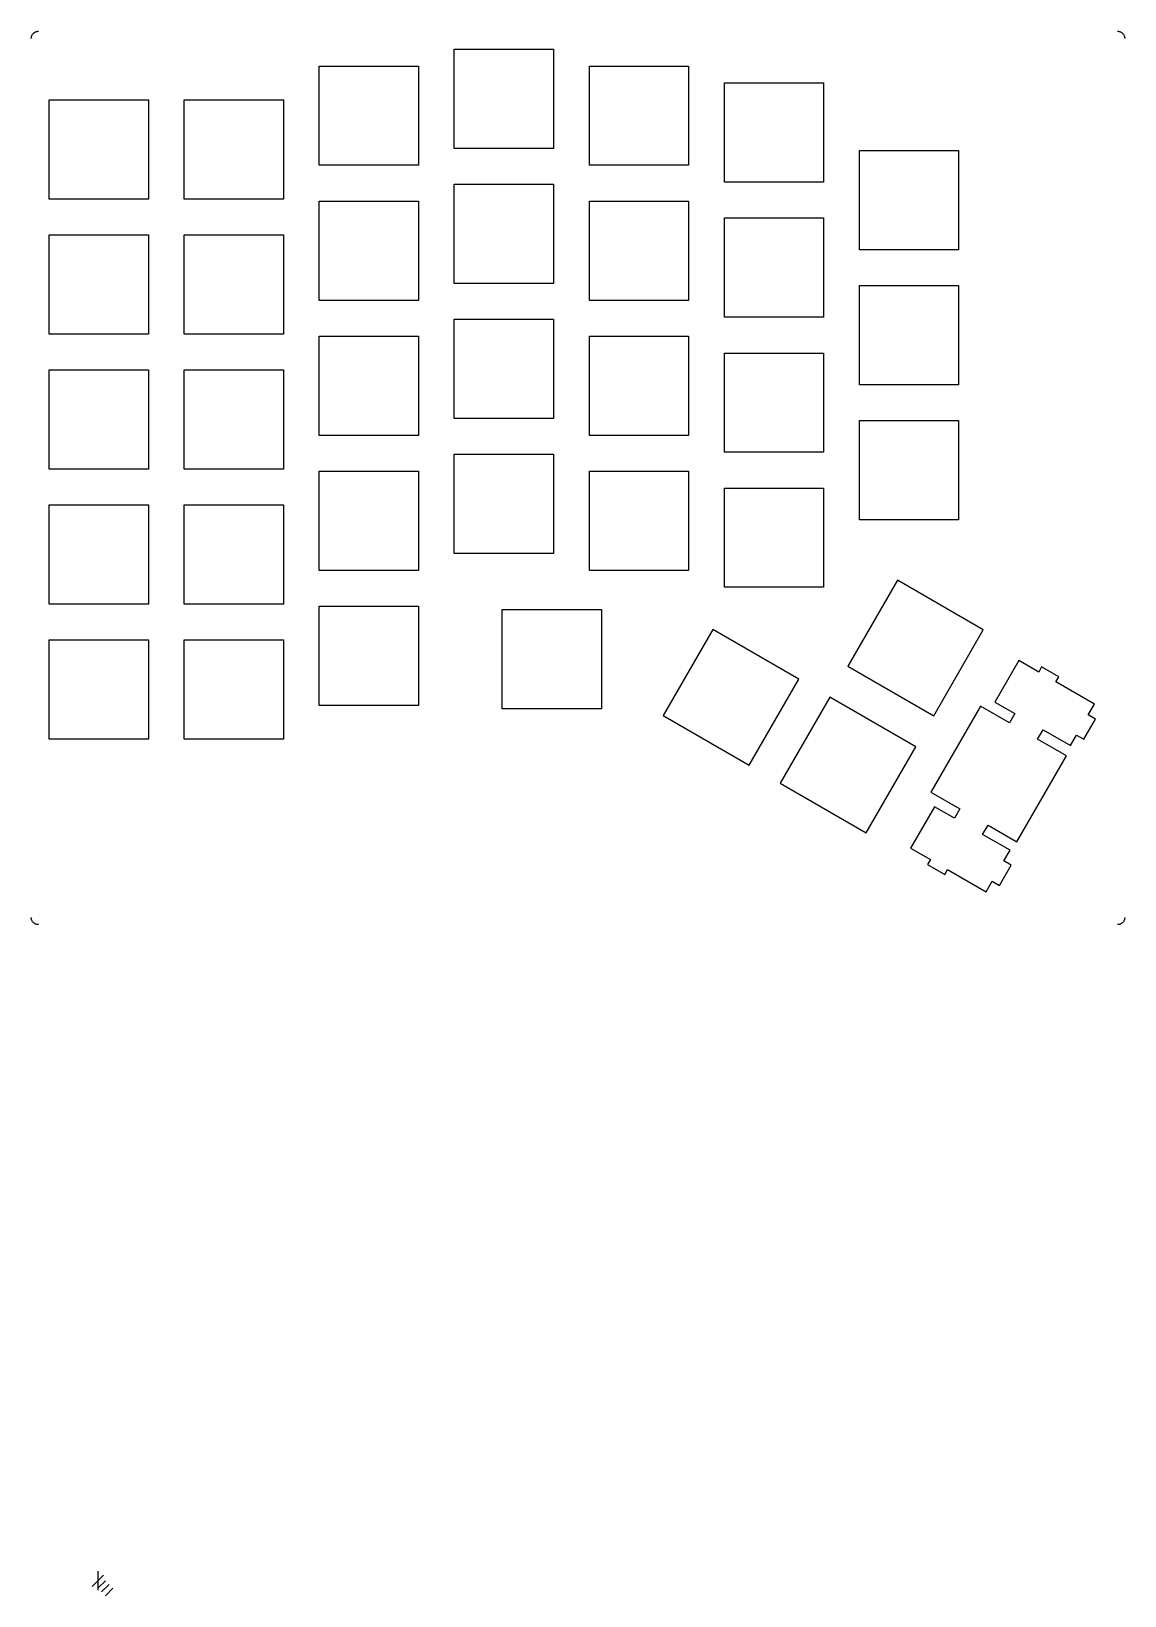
# Model space of a CAD drawing. Extents: x -9 to 145, y 295 to 516.
import ezdxf

# ---------------------------------------------------------------- set-up
doc = ezdxf.new("R2010")
doc.units = 0

msp = doc.modelspace()

# ---------------------------------------------------------------- linework, layer by layer
for p, q in [((-9.39378, 514.573), (-9.391023, 514.651052)), ((-9.39102, 514.651), (-9.381373, 514.73011)), ((-9.38138, 514.73), (-9.366222, 514.806994)), ((-9.36622, 514.807), (-9.345548, 514.882935)), ((-9.34555, 514.883), (-9.317989, 514.956025)), ((-9.31799, 514.956), (-9.284917, 515.026115)), ((-9.28491, 515.026), (-9.246325, 515.096908)), ((-9.24633, 515.097), (-9.203613, 515.161029)), ((-9.20361, 515.161), (-9.154001, 515.222912)), ((-9.154, 515.223), (-9.101631, 515.280944)), ((-9.10163, 515.281), (-9.043755, 515.334181)), ((-9.04376, 515.334), (-8.981747, 515.382948)), ((-8.98175, 515.383), (-8.916983, 515.425862)), ((-8.91698, 515.426), (-8.846701, 515.465158)), ((-8.8467, 515.465), (-8.776419, 515.497808)), ((-8.77642, 515.498), (-8.703385, 515.524988)), ((-8.70338, 515.525), (-8.627588, 515.546167)), ((-8.62759, 515.546), (-8.550419, 515.561081)), ((-8.55042, 515.561), (-8.471876, 515.57079)), ((-8.47188, 515.571), (-8.393331, 515.573646)), ((143.859, 515.573), (143.938904, 515.570354)), ((143.939, 515.571), (144.015994, 515.56121)), ((144.016, 515.561), (144.094052, 515.545919)), ((144.094, 515.546), (144.169142, 515.524833)), ((144.169, 515.525), (144.242025, 515.498012)), ((144.242, 515.498), (144.313967, 515.465192)), ((144.314, 515.465), (144.382792, 515.425842)), ((144.383, 515.426), (144.447029, 515.383138)), ((144.447, 515.383), (144.509177, 515.334052)), ((144.509, 515.334), (144.565885, 515.280819)), ((144.566, 515.281), (144.621033, 515.223056)), ((144.621, 515.223), (144.668096, 515.161088)), ((144.668, 515.161), (144.711921, 515.096971)), ((144.712, 515.097), (144.750894, 515.026092)), ((144.751, 515.026), (144.784073, 514.955885)), ((144.784, 514.956), (144.809929, 514.882975)), ((144.81, 514.883), (144.83196, 514.807065)), ((144.832, 514.807), (144.847081, 514.730006)), ((144.847, 514.73), (144.857054, 514.65089)), ((144.857, 514.651), (144.859117, 514.572948)), ((50.2823, 513.047), (64.2814, 513.047)), ((50.2823, 499.048), (50.2823, 513.047)), ((64.2814, 513.047), (64.2814, 499.048)), ((31.2323, 510.667), (45.2314, 510.667)), ((31.2323, 496.667), (31.2323, 510.667)), ((45.2314, 510.667), (45.2314, 496.667)), ((69.3323, 510.667), (83.3313, 510.667)), ((69.3323, 496.667), (69.3323, 510.667)), ((83.3313, 510.667), (83.3313, 496.667)), ((88.3822, 508.286), (102.381, 508.286)), ((88.3822, 494.286), (88.3822, 508.286)), ((102.381, 508.286), (102.381, 494.286)), ((-6.86784, 505.905), (7.13161, 505.905)), ((-6.86784, 491.906), (-6.86784, 505.905)), ((7.13161, 505.905), (7.13161, 491.906)), ((12.1821, 505.905), (26.1814, 505.905)), ((12.1821, 491.906), (12.1821, 505.905)), ((26.1814, 505.905), (26.1814, 491.906)), ((64.2814, 499.048), (50.2823, 499.048)), ((107.432, 498.761), (121.431, 498.761)), ((107.432, 484.76), (107.432, 498.761)), ((121.431, 498.761), (121.431, 484.76)), ((45.2314, 496.667), (31.2323, 496.667)), ((83.3313, 496.667), (69.3323, 496.667)), ((50.2823, 493.997), (64.2814, 493.997)), ((50.2823, 479.998), (50.2823, 493.997)), ((64.2814, 493.997), (64.2814, 479.998)), ((102.381, 494.286), (88.3822, 494.286)), ((7.13161, 491.906), (-6.86784, 491.906)), ((26.1814, 491.906), (12.1821, 491.906)), ((31.2323, 491.617), (45.2314, 491.617)), ((31.2323, 477.617), (31.2323, 491.617)), ((45.2314, 491.617), (45.2314, 477.617)), ((69.3323, 491.617), (83.3313, 491.617)), ((69.3323, 477.617), (69.3323, 491.617)), ((83.3313, 491.617), (83.3313, 477.617)), ((88.3822, 489.236), (102.381, 489.236)), ((88.3822, 475.235), (88.3822, 489.236)), ((102.381, 489.236), (102.381, 475.235)), ((-6.86784, 486.855), (7.13161, 486.855)), ((-6.86784, 472.856), (-6.86784, 486.855)), ((7.13161, 486.855), (7.13161, 472.856)), ((12.1821, 486.855), (26.1814, 486.855)), ((12.1821, 472.856), (12.1821, 486.855)), ((26.1814, 486.855), (26.1814, 472.856)), ((121.431, 484.76), (107.432, 484.76)), ((64.2814, 479.998), (50.2823, 479.998)), ((107.432, 479.711), (121.431, 479.711)), ((107.432, 465.71), (107.432, 479.711)), ((121.431, 479.711), (121.431, 465.71)), ((45.2314, 477.617), (31.2323, 477.617)), ((83.3313, 477.617), (69.3323, 477.617)), ((50.2823, 474.947), (64.2814, 474.947)), ((50.2823, 460.948), (50.2823, 474.947)), ((64.2814, 474.947), (64.2814, 460.948)), ((102.381, 475.235), (88.3822, 475.235)), ((7.13161, 472.856), (-6.86784, 472.856)), ((26.1814, 472.856), (12.1821, 472.856)), ((31.2323, 472.567), (45.2314, 472.567)), ((31.2323, 458.567), (31.2323, 472.567)), ((45.2314, 472.567), (45.2314, 458.567)), ((69.3323, 472.567), (83.3313, 472.567)), ((69.3323, 458.567), (69.3323, 472.567)), ((83.3313, 472.567), (83.3313, 458.567)), ((88.3822, 470.186), (102.381, 470.186)), ((88.3822, 456.185), (88.3822, 470.186)), ((102.381, 470.186), (102.381, 456.185)), ((-6.86784, 467.805), (7.13161, 467.805)), ((-6.86784, 453.806), (-6.86784, 467.805)), ((7.13161, 467.805), (7.13161, 453.806)), ((12.1821, 467.805), (26.1814, 467.805)), ((12.1821, 453.806), (12.1821, 467.805)), ((26.1814, 467.805), (26.1814, 453.806)), ((121.431, 465.71), (107.432, 465.71)), ((64.2814, 460.948), (50.2823, 460.948)), ((107.432, 460.661), (121.431, 460.661)), ((107.432, 446.66), (107.432, 460.661)), ((121.431, 460.661), (121.431, 446.66)), ((45.2314, 458.567), (31.2323, 458.567)), ((83.3313, 458.567), (69.3323, 458.567)), ((50.2823, 455.897), (64.2814, 455.897)), ((50.2823, 441.898), (50.2823, 455.897)), ((64.2814, 455.897), (64.2814, 441.898)), ((102.381, 456.185), (88.3822, 456.185)), ((7.13161, 453.806), (-6.86784, 453.806)), ((26.1814, 453.806), (12.1821, 453.806)), ((31.2323, 453.517), (45.2314, 453.517)), ((31.2323, 439.517), (31.2323, 453.517)), ((45.2314, 453.517), (45.2314, 439.517)), ((69.3323, 453.517), (83.3313, 453.517)), ((69.3323, 439.517), (69.3323, 453.517)), ((83.3313, 453.517), (83.3313, 439.517)), ((88.3822, 451.136), (102.381, 451.136)), ((88.3822, 437.135), (88.3822, 451.136)), ((102.381, 451.136), (102.381, 437.135)), ((-6.86784, 448.755), (7.13161, 448.755)), ((-6.86784, 434.756), (-6.86784, 448.755)), ((7.13161, 448.755), (7.13161, 434.756)), ((12.1821, 448.755), (26.1814, 448.755)), ((12.1821, 434.756), (12.1821, 448.755)), ((26.1814, 448.755), (26.1814, 434.756)), ((121.431, 446.66), (107.432, 446.66)), ((64.2814, 441.898), (50.2823, 441.898)), ((45.2314, 439.517), (31.2323, 439.517)), ((83.3313, 439.517), (69.3323, 439.517)), ((102.381, 437.135), (88.3822, 437.135)), ((112.787, 438.144), (105.78799, 426.0187)), ((124.911, 431.144), (112.787, 438.14434)), ((7.13161, 434.756), (-6.86784, 434.756)), ((26.1814, 434.756), (12.1821, 434.756)), ((31.2323, 434.467), (45.2314, 434.467)), ((31.2323, 420.468), (31.2323, 434.467)), ((45.2314, 434.467), (45.2314, 420.468)), ((57.0442, 433.991), (71.0436, 433.991)), ((57.0442, 419.991), (57.0442, 433.991)), ((71.0436, 433.991), (71.0436, 419.991)), ((86.7643, 431.171), (79.76529, 419.0467)), ((98.888, 424.171), (86.7643, 431.17134)), ((117.912, 419.018), (124.91101, 431.1438)), ((-6.86784, 429.705), (7.13161, 429.705)), ((-6.86784, 415.705), (-6.86784, 429.705)), ((7.13161, 429.705), (7.13161, 415.705)), ((12.1821, 429.705), (26.1814, 429.705)), ((12.1821, 415.705), (12.1821, 429.705)), ((26.1814, 429.705), (26.1814, 415.705)), ((105.788, 426.019), (117.912, 419.01813)), ((129.933, 426.802), (126.55798, 420.95498)), ((132.73, 425.187), (129.93283, 426.80201)), ((91.889, 412.046), (98.88801, 424.1708)), ((133.142, 425.9), (132.730044, 425.18642)), ((135.568, 424.502), (133.14204, 425.90059)), ((135.156, 423.786), (135.567956, 424.501168)), ((140.585, 420.65), (135.15602, 423.7861)), ((103.262, 421.645), (96.26299, 409.5218)), ((115.386, 414.647), (103.262, 421.64522)), ((45.2314, 420.468), (31.2323, 420.468)), ((71.0436, 419.991), (57.0442, 419.991)), ((124.522, 420.37), (117.52219, 408.2442)), ((128.592, 418.02), (124.52192, 420.3695)), ((126.558, 420.955), (129.35517, 419.34104)), ((129.355, 419.341), (128.591943, 418.02073)), ((139.722, 419.158), (140.58507, 420.65025)), ((79.7653, 419.047), (91.889, 412.04613)), ((139.112, 415.7), (140.76088, 418.5575)), ((140.761, 418.557), (139.72198, 419.157603)), ((7.13161, 415.705), (-6.86784, 415.705)), ((26.1814, 415.705), (12.1821, 415.705)), ((132.576, 415.718), (133.338793, 417.04091)), ((136.646, 413.369), (132.57618, 415.7185)), ((133.339, 417.041), (137.21011, 414.80527)), ((137.21, 414.806), (138.07307, 416.30089)), ((138.073, 416.301), (139.11202, 415.700397)), ((108.387, 402.521), (115.38601, 414.6468)), ((129.646, 401.243), (136.64581, 413.3688)), ((96.2631, 409.522), (108.3871, 402.52114)), ((118.032, 406.191), (114.65698, 400.34373)), ((117.522, 408.244), (121.59287, 405.8945)), ((120.831, 404.574), (118.03198, 406.1906)), ((121.593, 405.894), (120.831001, 404.57373)), ((124.813, 402.275), (125.574999, 403.59527)), ((128.686, 400.039), (124.81303, 402.27473)), ((125.575, 403.595), (129.64614, 401.24286)), ((114.657, 400.344), (117.45602, 398.73004)), ((127.823, 398.547), (128.68607, 400.03925)), ((117.456, 398.73), (117.042986, 398.015626)), ((117.043, 398.015), (119.46817, 396.61536)), ((119.468, 396.616), (119.879956, 397.330374)), ((119.88, 397.33), (125.31083, 394.19469)), ((127.211, 395.086), (128.862, 397.94614)), ((128.862, 397.946), (127.82298, 398.546603)), ((125.311, 394.195), (126.171953, 395.68725)), ((126.172, 395.687), (127.21102, 395.086397)), ((-9.39102, 390.469), (-9.393777, 390.545729)), ((-9.38138, 390.39), (-9.391027, 390.469375)), ((-9.36622, 390.313), (-9.381378, 390.389729)), ((-9.34555, 390.236), (-9.366222, 390.312729)), ((-9.31799, 390.162), (-9.345551, 390.236083)), ((-9.28491, 390.091), (-9.317983, 390.162437)), ((-9.24633, 390.025), (-9.284915, 390.091146)), ((-9.20361, 389.959), (-9.246327, 390.025146)), ((-9.154, 389.898), (-9.203609, 389.958854)), ((-9.10163, 389.84), (-9.153999, 389.898208)), ((-9.04376, 389.787), (-9.101635, 389.839917)), ((-8.98175, 389.736), (-9.043763, 389.786271)), ((-8.91698, 389.691), (-8.981747, 389.735979)), ((-8.8467, 389.654), (-8.916979, 389.691042)), ((-8.77642, 389.623), (-8.846701, 389.65475)), ((-8.70338, 389.594), (-8.776415, 389.623104)), ((-8.62759, 389.575), (-8.703382, 389.593521)), ((-8.55042, 389.559), (-8.627591, 389.574875)), ((-8.47188, 389.549), (-8.550424, 389.559583)), ((-8.39333, 389.549), (-8.47188, 389.549)), ((143.939, 389.549), (143.859, 389.549)), ((144.016, 389.559), (143.939006, 389.548417)), ((144.094, 389.575), (144.015948, 389.559125)), ((144.169, 389.594), (144.093858, 389.575479)), ((144.242, 389.623), (144.168975, 389.593896)), ((144.314, 389.654), (144.242033, 389.62225)), ((144.383, 389.691), (144.314208, 389.653958)), ((144.447, 389.736), (144.382971, 389.691021)), ((144.509, 389.787), (144.446823, 389.736729)), ((144.566, 389.84), (144.509115, 389.787083)), ((144.621, 389.898), (144.565967, 389.839792)), ((144.668, 389.959), (144.620904, 389.898146)), ((144.712, 390.025), (144.668079, 389.958854)), ((144.751, 390.091), (144.712106, 390.024854)), ((144.784, 390.162), (144.750927, 390.090563)), ((144.81, 390.236), (144.784071, 390.161917)), ((144.832, 390.313), (144.81004, 390.236271)), ((144.847, 390.39), (144.831919, 390.313271)), ((144.857, 390.469), (144.846946, 390.389625)), ((144.859, 390.546), (144.856883, 390.469271))]:
    msp.add_line(p, q)
at = {"layer": 'Layer 1'}
for p, q in [((0, 298.323), (0, 295.677)), ((0.793749, 297.794), (-0.793749, 296.206)), ((1.05833, 297), (0, 295.94167)), ((1.5875, 296.471), (0.52917, 295.41267)), ((2.11666, 295.942), (1.05833, 294.88367))]:
    msp.add_line(p, q, dxfattribs=at)

doc.saveas('drawing.dxf')
